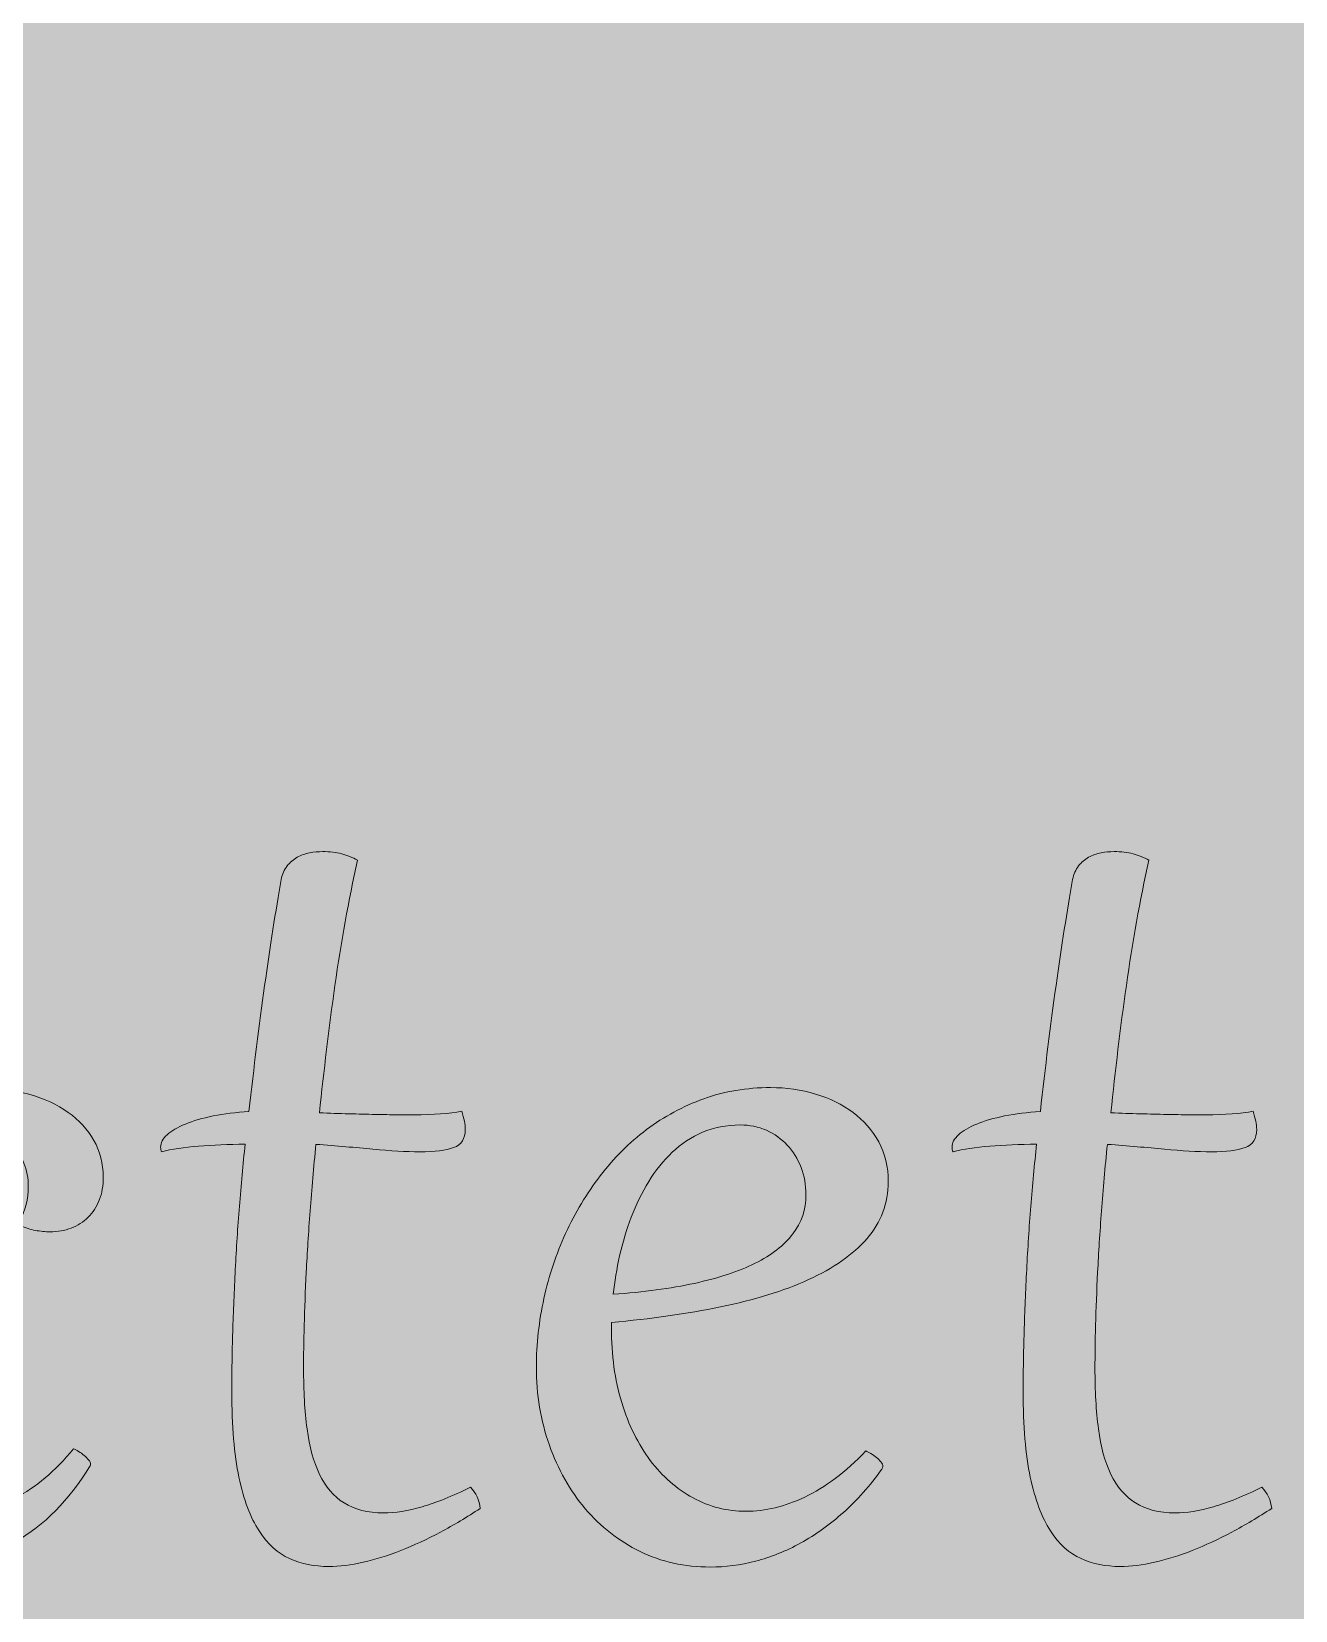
# Model space of a CAD drawing. Extents: x -4214 to -1795, y -2227 to -856.
# Drawn here: x -2591.1 to -2511.3, y -1641.1 to -1541.4 of the extents above; entities that cross this region are included whole.
import ezdxf

# ---------------------------------------------------------------- set-up
doc = ezdxf.new("R2010")
doc.units = 0
doc.header["$MEASUREMENT"] = 0
doc.layers.add('Layer 1', color=7, linetype='Continuous')

# ---------------------------------------------------------------- blocks, each defined once
blk = doc.blocks.new('block 14')
at = {"layer": 'Layer 1', "true_color": 0x2a3f49}
h = blk.add_hatch(color=149, dxfattribs=at)
h.dxf.hatch_style = 2
edge = h.paths.add_edge_path()
edge.add_spline(control_points=[(-2570.555, -1593.743), (-2571.118, -1596.293), (-2571.592, -1598.93), (-2571.975, -1601.648), (-2572.357, -1604.367), (-2572.682, -1607.044), (-2572.951, -1609.691), (-2572.321, -1609.717), (-2571.707, -1609.737), (-2571.108, -1609.753), (-2570.511, -1609.768), (-2569.953, -1609.778), (-2569.436, -1609.794), (-2568.919, -1609.804), (-2568.451, -1609.814), (-2568.028, -1609.814), (-2567.603, -1609.814), (-2567.252, -1609.814), (-2566.971, -1609.814), (-2565.747, -1609.814), (-2564.749, -1609.737), (-2563.968, -1609.589), (-2563.902, -1609.819), (-2563.848, -1610.029), (-2563.807, -1610.214), (-2563.768, -1610.403), (-2563.748, -1610.577), (-2563.748, -1610.741), (-2563.748, -1611.33), (-2563.994, -1611.714), (-2564.483, -1611.888), (-2564.974, -1612.062), (-2565.681, -1612.149), (-2566.607, -1612.149), (-2567.493, -1612.149), (-2568.484, -1612.098), (-2569.577, -1611.985), (-2570.672, -1611.883), (-2571.871, -1611.78), (-2573.174, -1611.683), (-2573.319, -1613.122), (-2573.445, -1614.519), (-2573.545, -1615.886), (-2573.647, -1617.248), (-2573.726, -1618.533), (-2573.788, -1619.742), (-2573.847, -1620.95), (-2573.89, -1622.071), (-2573.918, -1623.105), (-2573.944, -1624.139), (-2573.957, -1625.035), (-2573.957, -1625.803), (-2573.957, -1627.242), (-2573.885, -1628.522), (-2573.737, -1629.648), (-2573.588, -1630.775), (-2573.327, -1631.732), (-2572.951, -1632.521), (-2572.575, -1633.304), (-2572.057, -1633.908), (-2571.4, -1634.323), (-2570.742, -1634.737), (-2569.91, -1634.947), (-2568.904, -1634.947), (-2568.179, -1634.947), (-2567.37, -1634.819), (-2566.477, -1634.563), (-2565.583, -1634.307), (-2564.567, -1633.898), (-2563.425, -1633.335), (-2563.062, -1633.698), (-2562.855, -1634.138), (-2562.801, -1634.666), (-2563.633, -1635.214), (-2564.472, -1635.715), (-2565.32, -1636.166), (-2566.165, -1636.616), (-2566.996, -1637), (-2567.816, -1637.323), (-2568.635, -1637.646), (-2569.426, -1637.891), (-2570.191, -1638.065), (-2570.957, -1638.239), (-2571.684, -1638.332), (-2572.367, -1638.332), (-2573.266, -1638.332), (-2574.09, -1638.163), (-2574.835, -1637.835), (-2575.58, -1637.507), (-2576.225, -1636.924), (-2576.768, -1636.084), (-2577.31, -1635.244), (-2577.735, -1634.113), (-2578.037, -1632.69), (-2578.339, -1631.266), (-2578.49, -1629.469), (-2578.49, -1627.293), (-2578.49, -1626.07), (-2578.47, -1624.815), (-2578.429, -1623.515), (-2578.388, -1622.22), (-2578.334, -1620.909), (-2578.268, -1619.578), (-2578.201, -1618.252), (-2578.114, -1616.921), (-2578.007, -1615.595), (-2577.899, -1614.263), (-2577.779, -1612.953), (-2577.643, -1611.668), (-2578.705, -1611.678), (-2579.688, -1611.724), (-2580.595, -1611.796), (-2581.501, -1611.872), (-2582.277, -1611.985), (-2582.919, -1612.149), (-2582.96, -1612.067), (-2582.981, -1611.975), (-2582.981, -1611.867), (-2582.981, -1611.586), (-2582.842, -1611.319), (-2582.568, -1611.074), (-2582.292, -1610.823), (-2581.91, -1610.598), (-2581.419, -1610.398), (-2580.93, -1610.193), (-2580.341, -1610.029), (-2579.658, -1609.891), (-2578.972, -1609.758), (-2578.222, -1609.666), (-2577.402, -1609.609), (-2577.093, -1606.804), (-2576.765, -1604.152), (-2576.414, -1601.658), (-2576.066, -1599.16), (-2575.718, -1596.933), (-2575.367, -1594.972), (-2575.301, -1594.619), (-2575.175, -1594.332), (-2574.996, -1594.107), (-2574.814, -1593.876), (-2574.602, -1593.697), (-2574.361, -1593.559), (-2574.118, -1593.426), (-2573.857, -1593.334), (-2573.575, -1593.277), (-2573.294, -1593.226), (-2573.017, -1593.2), (-2572.749, -1593.2), (-2572.306, -1593.2), (-2571.906, -1593.247), (-2571.551, -1593.339), (-2571.195, -1593.431), (-2570.864, -1593.569), (-2570.555, -1593.743)], knot_values=[0, 0, 0, 0, 1, 1, 1, 2, 2, 2, 3, 3, 3, 4, 4, 4, 5, 5, 5, 6, 6, 6, 7, 7, 7, 8, 8, 8, 9, 9, 9, 10, 10, 10, 11, 11, 11, 12, 12, 12, 13, 13, 13, 14, 14, 14, 15, 15, 15, 16, 16, 16, 17, 17, 17, 18, 18, 18, 19, 19, 19, 20, 20, 20, 21, 21, 21, 22, 22, 22, 23, 23, 23, 24, 24, 24, 25, 25, 25, 26, 26, 26, 27, 27, 27, 28, 28, 28, 29, 29, 29, 30, 30, 30, 31, 31, 31, 32, 32, 32, 33, 33, 33, 34, 34, 34, 35, 35, 35, 36, 36, 36, 37, 37, 37, 38, 38, 38, 39, 39, 39, 40, 40, 40, 41, 41, 41, 42, 42, 42, 43, 43, 43, 44, 44, 44, 45, 45, 45, 46, 46, 46, 47, 47, 47, 48, 48, 48, 49, 49, 49, 50, 50, 50, 51, 51, 51, 51], degree=3, periodic=1)
h = blk.add_hatch(color=149, dxfattribs=at)
h.dxf.hatch_style = 2
edge = h.paths.add_edge_path()
edge.add_spline(control_points=[(-2520.593, -1593.743), (-2521.156, -1596.293), (-2521.63, -1598.93), (-2522.014, -1601.648), (-2522.395, -1604.367), (-2522.72, -1607.044), (-2522.989, -1609.691), (-2522.359, -1609.717), (-2521.745, -1609.737), (-2521.146, -1609.753), (-2520.55, -1609.768), (-2519.992, -1609.778), (-2519.474, -1609.794), (-2518.957, -1609.804), (-2518.489, -1609.814), (-2518.066, -1609.814), (-2517.642, -1609.814), (-2517.291, -1609.814), (-2517.009, -1609.814), (-2515.786, -1609.814), (-2514.787, -1609.737), (-2514.006, -1609.589), (-2513.94, -1609.819), (-2513.886, -1610.029), (-2513.845, -1610.214), (-2513.807, -1610.403), (-2513.786, -1610.577), (-2513.786, -1610.741), (-2513.786, -1611.33), (-2514.032, -1611.714), (-2514.521, -1611.888), (-2515.012, -1612.062), (-2515.719, -1612.149), (-2516.646, -1612.149), (-2517.531, -1612.149), (-2518.522, -1612.098), (-2519.615, -1611.985), (-2520.711, -1611.883), (-2521.909, -1611.78), (-2523.212, -1611.683), (-2523.358, -1613.122), (-2523.483, -1614.519), (-2523.583, -1615.886), (-2523.685, -1617.248), (-2523.765, -1618.533), (-2523.826, -1619.742), (-2523.885, -1620.95), (-2523.929, -1622.071), (-2523.957, -1623.105), (-2523.982, -1624.139), (-2523.995, -1625.035), (-2523.995, -1625.803), (-2523.995, -1627.242), (-2523.924, -1628.522), (-2523.775, -1629.648), (-2523.627, -1630.775), (-2523.365, -1631.732), (-2522.989, -1632.521), (-2522.613, -1633.304), (-2522.096, -1633.908), (-2521.438, -1634.323), (-2520.78, -1634.737), (-2519.948, -1634.947), (-2518.942, -1634.947), (-2518.217, -1634.947), (-2517.409, -1634.819), (-2516.515, -1634.563), (-2515.622, -1634.307), (-2514.605, -1633.898), (-2513.464, -1633.335), (-2513.1, -1633.698), (-2512.893, -1634.138), (-2512.839, -1634.666), (-2513.671, -1635.214), (-2514.511, -1635.715), (-2515.358, -1636.166), (-2516.203, -1636.616), (-2517.035, -1637), (-2517.854, -1637.323), (-2518.673, -1637.646), (-2519.464, -1637.891), (-2520.23, -1638.065), (-2520.995, -1638.239), (-2521.722, -1638.332), (-2522.406, -1638.332), (-2523.304, -1638.332), (-2524.128, -1638.163), (-2524.873, -1637.835), (-2525.618, -1637.507), (-2526.263, -1636.924), (-2526.806, -1636.084), (-2527.349, -1635.244), (-2527.774, -1634.113), (-2528.076, -1632.69), (-2528.378, -1631.266), (-2528.529, -1629.469), (-2528.529, -1627.293), (-2528.529, -1626.07), (-2528.508, -1624.815), (-2528.467, -1623.515), (-2528.426, -1622.22), (-2528.373, -1620.909), (-2528.306, -1619.578), (-2528.24, -1618.252), (-2528.152, -1616.921), (-2528.045, -1615.595), (-2527.937, -1614.263), (-2527.817, -1612.953), (-2527.681, -1611.668), (-2528.744, -1611.678), (-2529.727, -1611.724), (-2530.633, -1611.796), (-2531.539, -1611.872), (-2532.315, -1611.985), (-2532.957, -1612.149), (-2532.998, -1612.067), (-2533.019, -1611.975), (-2533.019, -1611.867), (-2533.019, -1611.586), (-2532.881, -1611.319), (-2532.607, -1611.074), (-2532.33, -1610.823), (-2531.949, -1610.598), (-2531.457, -1610.398), (-2530.968, -1610.193), (-2530.38, -1610.029), (-2529.696, -1609.891), (-2529.01, -1609.758), (-2528.26, -1609.666), (-2527.441, -1609.609), (-2527.131, -1606.804), (-2526.803, -1604.152), (-2526.453, -1601.658), (-2526.105, -1599.16), (-2525.756, -1596.933), (-2525.406, -1594.972), (-2525.339, -1594.619), (-2525.214, -1594.332), (-2525.035, -1594.107), (-2524.853, -1593.876), (-2524.64, -1593.697), (-2524.4, -1593.559), (-2524.156, -1593.426), (-2523.895, -1593.334), (-2523.614, -1593.277), (-2523.332, -1593.226), (-2523.056, -1593.2), (-2522.787, -1593.2), (-2522.344, -1593.2), (-2521.945, -1593.247), (-2521.589, -1593.339), (-2521.233, -1593.431), (-2520.903, -1593.569), (-2520.593, -1593.743)], knot_values=[0, 0, 0, 0, 1, 1, 1, 2, 2, 2, 3, 3, 3, 4, 4, 4, 5, 5, 5, 6, 6, 6, 7, 7, 7, 8, 8, 8, 9, 9, 9, 10, 10, 10, 11, 11, 11, 12, 12, 12, 13, 13, 13, 14, 14, 14, 15, 15, 15, 16, 16, 16, 17, 17, 17, 18, 18, 18, 19, 19, 19, 20, 20, 20, 21, 21, 21, 22, 22, 22, 23, 23, 23, 24, 24, 24, 25, 25, 25, 26, 26, 26, 27, 27, 27, 28, 28, 28, 29, 29, 29, 30, 30, 30, 31, 31, 31, 32, 32, 32, 33, 33, 33, 34, 34, 34, 35, 35, 35, 36, 36, 36, 37, 37, 37, 38, 38, 38, 39, 39, 39, 40, 40, 40, 41, 41, 41, 42, 42, 42, 43, 43, 43, 44, 44, 44, 45, 45, 45, 46, 46, 46, 47, 47, 47, 48, 48, 48, 49, 49, 49, 50, 50, 50, 51, 51, 51, 51], degree=3, periodic=1)
h = blk.add_hatch(color=149, dxfattribs=at)
h.dxf.hatch_style = 2
edge = h.paths.add_edge_path()
edge.add_spline(control_points=[(-2591.899, -1616.598), (-2591.523, -1615.861), (-2591.336, -1615.108), (-2591.336, -1614.345), (-2591.336, -1613.818), (-2591.426, -1613.326), (-2591.607, -1612.866), (-2591.789, -1612.4), (-2592.06, -1611.99), (-2592.421, -1611.637), (-2592.785, -1611.279), (-2593.238, -1610.997), (-2593.781, -1610.787), (-2594.326, -1610.582), (-2594.961, -1610.475), (-2595.685, -1610.475), (-2596.732, -1610.475), (-2597.672, -1610.664), (-2598.504, -1611.033), (-2599.336, -1611.401), (-2600.073, -1611.908), (-2600.71, -1612.553), (-2601.348, -1613.198), (-2601.891, -1613.941), (-2602.341, -1614.786), (-2602.792, -1615.63), (-2603.16, -1616.537), (-2603.45, -1617.504), (-2603.736, -1618.472), (-2603.949, -1619.465), (-2604.082, -1620.474), (-2604.217, -1621.487), (-2604.284, -1622.481), (-2604.284, -1623.448), (-2604.284, -1625.179), (-2604.059, -1626.751), (-2603.611, -1628.169), (-2603.16, -1629.587), (-2602.554, -1630.795), (-2601.788, -1631.794), (-2601.023, -1632.792), (-2600.129, -1633.57), (-2599.108, -1634.118), (-2598.089, -1634.671), (-2597.001, -1634.947), (-2595.847, -1634.947), (-2594.626, -1634.947), (-2593.387, -1634.625), (-2592.13, -1633.99), (-2590.875, -1633.35), (-2589.657, -1632.321), (-2588.474, -1630.898), (-2588.395, -1630.939), (-2588.29, -1630.995), (-2588.162, -1631.072), (-2588.036, -1631.143), (-2587.919, -1631.225), (-2587.811, -1631.323), (-2587.704, -1631.415), (-2587.609, -1631.507), (-2587.529, -1631.604), (-2587.448, -1631.696), (-2587.407, -1631.783), (-2587.407, -1631.865), (-2587.407, -1631.916), (-2587.414, -1631.952), (-2587.427, -1631.968), (-2587.427, -1631.968), (-2587.468, -1632.044), (-2587.468, -1632.044), (-2588.771, -1634.154), (-2590.335, -1635.731), (-2592.16, -1636.78), (-2593.986, -1637.825), (-2595.987, -1638.347), (-2598.161, -1638.347), (-2599.343, -1638.347), (-2600.431, -1638.183), (-2601.425, -1637.855), (-2602.418, -1637.528), (-2603.316, -1637.072), (-2604.123, -1636.488), (-2604.929, -1635.905), (-2605.638, -1635.214), (-2606.247, -1634.41), (-2606.859, -1633.611), (-2607.369, -1632.746), (-2607.778, -1631.814), (-2608.188, -1630.882), (-2608.498, -1629.899), (-2608.705, -1628.875), (-2608.912, -1627.846), (-2609.017, -1626.812), (-2609.017, -1625.762), (-2609.017, -1624.355), (-2608.864, -1622.941), (-2608.554, -1621.523), (-2608.244, -1620.105), (-2607.791, -1618.743), (-2607.195, -1617.438), (-2606.598, -1616.127), (-2605.871, -1614.903), (-2605.019, -1613.772), (-2604.166, -1612.635), (-2603.201, -1611.647), (-2602.118, -1610.808), (-2601.038, -1609.973), (-2599.848, -1609.313), (-2598.545, -1608.836), (-2597.242, -1608.36), (-2595.852, -1608.12), (-2594.375, -1608.12), (-2593.274, -1608.12), (-2592.247, -1608.253), (-2591.295, -1608.524), (-2590.34, -1608.79), (-2589.519, -1609.169), (-2588.827, -1609.661), (-2588.136, -1610.152), (-2587.593, -1610.741), (-2587.197, -1611.432), (-2586.8, -1612.123), (-2586.603, -1612.891), (-2586.603, -1613.741), (-2586.603, -1614.289), (-2586.687, -1614.775), (-2586.854, -1615.2), (-2587.023, -1615.62), (-2587.256, -1615.984), (-2587.558, -1616.286), (-2587.86, -1616.588), (-2588.218, -1616.818), (-2588.625, -1616.972), (-2589.035, -1617.125), (-2589.483, -1617.202), (-2589.966, -1617.202), (-2590.261, -1617.202), (-2590.566, -1617.171), (-2590.883, -1617.115), (-2591.198, -1617.054), (-2591.51, -1616.956), (-2591.817, -1616.823), (-2591.817, -1616.823), (-2591.899, -1616.598), (-2591.899, -1616.598)], knot_values=[0, 0, 0, 0, 1, 1, 1, 2, 2, 2, 3, 3, 3, 4, 4, 4, 5, 5, 5, 6, 6, 6, 7, 7, 7, 8, 8, 8, 9, 9, 9, 10, 10, 10, 11, 11, 11, 12, 12, 12, 13, 13, 13, 14, 14, 14, 15, 15, 15, 16, 16, 16, 17, 17, 17, 18, 18, 18, 19, 19, 19, 20, 20, 20, 21, 21, 21, 22, 22, 22, 23, 23, 23, 24, 24, 24, 25, 25, 25, 26, 26, 26, 27, 27, 27, 28, 28, 28, 29, 29, 29, 30, 30, 30, 31, 31, 31, 32, 32, 32, 33, 33, 33, 34, 34, 34, 35, 35, 35, 36, 36, 36, 37, 37, 37, 38, 38, 38, 39, 39, 39, 40, 40, 40, 41, 41, 41, 42, 42, 42, 43, 43, 43, 44, 44, 44, 45, 45, 45, 46, 46, 46, 47, 47, 47, 48, 48, 48, 48], degree=3, periodic=1)
h = blk.add_hatch(color=149, dxfattribs=at)
h.dxf.hatch_style = 2
edge = h.paths.add_edge_path()
edge.add_spline(control_points=[(-2538.454, -1631.041), (-2538.374, -1631.077), (-2538.269, -1631.138), (-2538.141, -1631.21), (-2538.013, -1631.282), (-2537.898, -1631.364), (-2537.791, -1631.451), (-2537.683, -1631.538), (-2537.588, -1631.635), (-2537.506, -1631.732), (-2537.427, -1631.835), (-2537.386, -1631.932), (-2537.386, -1632.024), (-2537.386, -1632.08), (-2537.407, -1632.132), (-2537.448, -1632.188), (-2538.2, -1633.232), (-2539.009, -1634.144), (-2539.874, -1634.917), (-2540.74, -1635.69), (-2541.641, -1636.335), (-2542.572, -1636.847), (-2543.507, -1637.364), (-2544.457, -1637.748), (-2545.422, -1637.999), (-2546.389, -1638.245), (-2547.342, -1638.367), (-2548.281, -1638.367), (-2549.894, -1638.367), (-2551.371, -1638.04), (-2552.712, -1637.384), (-2554.056, -1636.724), (-2555.211, -1635.823), (-2556.176, -1634.686), (-2557.143, -1633.545), (-2557.899, -1632.203), (-2558.441, -1630.667), (-2558.987, -1629.131), (-2559.258, -1627.483), (-2559.258, -1625.722), (-2559.258, -1624.288), (-2559.099, -1622.849), (-2558.784, -1621.411), (-2558.469, -1619.977), (-2558.011, -1618.605), (-2557.415, -1617.305), (-2556.818, -1616.004), (-2556.089, -1614.791), (-2555.229, -1613.669), (-2554.371, -1612.548), (-2553.393, -1611.575), (-2552.3, -1610.751), (-2551.204, -1609.922), (-2550.004, -1609.277), (-2548.696, -1608.806), (-2547.385, -1608.335), (-2545.98, -1608.099), (-2544.474, -1608.099), (-2543.481, -1608.099), (-2542.537, -1608.237), (-2541.636, -1608.504), (-2540.737, -1608.77), (-2539.949, -1609.159), (-2539.27, -1609.661), (-2538.592, -1610.168), (-2538.052, -1610.787), (-2537.647, -1611.524), (-2537.245, -1612.262), (-2537.043, -1613.101), (-2537.043, -1614.043), (-2537.043, -1615.41), (-2537.491, -1616.608), (-2538.384, -1617.627), (-2539.275, -1618.646), (-2540.509, -1619.511), (-2542.078, -1620.223), (-2543.65, -1620.934), (-2545.498, -1621.508), (-2547.628, -1621.948), (-2549.756, -1622.383), (-2552.054, -1622.706), (-2554.525, -1622.921), (-2554.525, -1622.921), (-2554.525, -1623.264), (-2554.525, -1623.264), (-2554.525, -1624.984), (-2554.307, -1626.556), (-2553.869, -1627.979), (-2553.434, -1629.403), (-2552.833, -1630.621), (-2552.067, -1631.635), (-2551.302, -1632.649), (-2550.403, -1633.437), (-2549.369, -1634), (-2548.335, -1634.563), (-2547.221, -1634.845), (-2546.026, -1634.845), (-2544.817, -1634.845), (-2543.578, -1634.548), (-2542.311, -1633.949), (-2541.042, -1633.35), (-2539.757, -1632.382), (-2538.454, -1631.041)], knot_values=[0, 0, 0, 0, 1, 1, 1, 2, 2, 2, 3, 3, 3, 4, 4, 4, 5, 5, 5, 6, 6, 6, 7, 7, 7, 8, 8, 8, 9, 9, 9, 10, 10, 10, 11, 11, 11, 12, 12, 12, 13, 13, 13, 14, 14, 14, 15, 15, 15, 16, 16, 16, 17, 17, 17, 18, 18, 18, 19, 19, 19, 20, 20, 20, 21, 21, 21, 22, 22, 22, 23, 23, 23, 24, 24, 24, 25, 25, 25, 26, 26, 26, 27, 27, 27, 28, 28, 28, 29, 29, 29, 30, 30, 30, 31, 31, 31, 32, 32, 32, 33, 33, 33, 34, 34, 34, 34], degree=3, periodic=1)
edge = h.paths.add_edge_path()
edge.add_spline(control_points=[(-2542.24, -1614.868), (-2542.24, -1614.248), (-2542.345, -1613.675), (-2542.552, -1613.137), (-2542.759, -1612.599), (-2543.049, -1612.134), (-2543.417, -1611.734), (-2543.788, -1611.34), (-2544.226, -1611.028), (-2544.738, -1610.797), (-2545.248, -1610.572), (-2545.798, -1610.459), (-2546.389, -1610.459), (-2547.262, -1610.459), (-2548.053, -1610.613), (-2548.765, -1610.92), (-2549.476, -1611.227), (-2550.114, -1611.647), (-2550.677, -1612.18), (-2551.243, -1612.707), (-2551.739, -1613.326), (-2552.17, -1614.033), (-2552.6, -1614.734), (-2552.963, -1615.487), (-2553.265, -1616.275), (-2553.567, -1617.069), (-2553.813, -1617.883), (-2554.002, -1618.712), (-2554.189, -1619.547), (-2554.322, -1620.361), (-2554.404, -1621.15), (-2552.497, -1621.016), (-2550.79, -1620.786), (-2549.279, -1620.458), (-2547.769, -1620.126), (-2546.492, -1619.706), (-2545.452, -1619.189), (-2544.413, -1618.672), (-2543.617, -1618.052), (-2543.066, -1617.335), (-2542.516, -1616.618), (-2542.24, -1615.794), (-2542.24, -1614.868)], knot_values=[0, 0, 0, 0, 1, 1, 1, 2, 2, 2, 3, 3, 3, 4, 4, 4, 5, 5, 5, 6, 6, 6, 7, 7, 7, 8, 8, 8, 9, 9, 9, 10, 10, 10, 11, 11, 11, 12, 12, 12, 13, 13, 13, 14, 14, 14, 14], degree=3, periodic=1)
at = {"layer": 'Layer 1', "lineweight": 0}
for points, knots in [([(-2570.555, -1593.743), (-2571.118, -1596.293), (-2571.592, -1598.93), (-2571.975, -1601.648), (-2572.357, -1604.367), (-2572.682, -1607.044), (-2572.951, -1609.691), (-2572.321, -1609.717), (-2571.707, -1609.737), (-2571.108, -1609.753), (-2570.511, -1609.768), (-2569.953, -1609.778), (-2569.436, -1609.794), (-2568.919, -1609.804), (-2568.451, -1609.814), (-2568.028, -1609.814), (-2567.603, -1609.814), (-2567.252, -1609.814), (-2566.971, -1609.814), (-2565.747, -1609.814), (-2564.749, -1609.737), (-2563.968, -1609.589), (-2563.902, -1609.819), (-2563.848, -1610.029), (-2563.807, -1610.214), (-2563.768, -1610.403), (-2563.748, -1610.577), (-2563.748, -1610.741), (-2563.748, -1611.33), (-2563.994, -1611.714), (-2564.483, -1611.888), (-2564.974, -1612.062), (-2565.681, -1612.149), (-2566.607, -1612.149), (-2567.493, -1612.149), (-2568.484, -1612.098), (-2569.577, -1611.985), (-2570.672, -1611.883), (-2571.871, -1611.78), (-2573.174, -1611.683), (-2573.319, -1613.122), (-2573.445, -1614.519), (-2573.545, -1615.886), (-2573.647, -1617.248), (-2573.726, -1618.533), (-2573.788, -1619.742), (-2573.847, -1620.95), (-2573.89, -1622.071), (-2573.918, -1623.105), (-2573.944, -1624.139), (-2573.957, -1625.035), (-2573.957, -1625.803), (-2573.957, -1627.242), (-2573.885, -1628.522), (-2573.737, -1629.648), (-2573.588, -1630.775), (-2573.327, -1631.732), (-2572.951, -1632.521), (-2572.575, -1633.304), (-2572.057, -1633.908), (-2571.4, -1634.323), (-2570.742, -1634.737), (-2569.91, -1634.947), (-2568.904, -1634.947), (-2568.179, -1634.947), (-2567.37, -1634.819), (-2566.477, -1634.563), (-2565.583, -1634.307), (-2564.567, -1633.898), (-2563.425, -1633.335), (-2563.062, -1633.698), (-2562.855, -1634.138), (-2562.801, -1634.666), (-2563.633, -1635.214), (-2564.472, -1635.715), (-2565.32, -1636.166), (-2566.165, -1636.616), (-2566.996, -1637), (-2567.816, -1637.323), (-2568.635, -1637.646), (-2569.426, -1637.891), (-2570.191, -1638.065), (-2570.957, -1638.239), (-2571.684, -1638.332), (-2572.367, -1638.332), (-2573.266, -1638.332), (-2574.09, -1638.163), (-2574.835, -1637.835), (-2575.58, -1637.507), (-2576.225, -1636.924), (-2576.768, -1636.084), (-2577.31, -1635.244), (-2577.735, -1634.113), (-2578.037, -1632.69), (-2578.339, -1631.266), (-2578.49, -1629.469), (-2578.49, -1627.293), (-2578.49, -1626.07), (-2578.47, -1624.815), (-2578.429, -1623.515), (-2578.388, -1622.22), (-2578.334, -1620.909), (-2578.268, -1619.578), (-2578.201, -1618.252), (-2578.114, -1616.921), (-2578.007, -1615.595), (-2577.899, -1614.263), (-2577.779, -1612.953), (-2577.643, -1611.668), (-2578.705, -1611.678), (-2579.688, -1611.724), (-2580.595, -1611.796), (-2581.501, -1611.872), (-2582.277, -1611.985), (-2582.919, -1612.149), (-2582.96, -1612.067), (-2582.981, -1611.975), (-2582.981, -1611.867), (-2582.981, -1611.586), (-2582.842, -1611.319), (-2582.568, -1611.074), (-2582.292, -1610.823), (-2581.91, -1610.598), (-2581.419, -1610.398), (-2580.93, -1610.193), (-2580.341, -1610.029), (-2579.658, -1609.891), (-2578.972, -1609.758), (-2578.222, -1609.666), (-2577.402, -1609.609), (-2577.093, -1606.804), (-2576.765, -1604.152), (-2576.414, -1601.658), (-2576.066, -1599.16), (-2575.718, -1596.933), (-2575.367, -1594.972), (-2575.301, -1594.619), (-2575.175, -1594.332), (-2574.996, -1594.107), (-2574.814, -1593.876), (-2574.602, -1593.697), (-2574.361, -1593.559), (-2574.118, -1593.426), (-2573.857, -1593.334), (-2573.575, -1593.277), (-2573.294, -1593.226), (-2573.017, -1593.2), (-2572.749, -1593.2), (-2572.306, -1593.2), (-2571.906, -1593.247), (-2571.551, -1593.339), (-2571.195, -1593.431), (-2570.864, -1593.569), (-2570.555, -1593.743)], [0, 0, 0, 0, 1, 1, 1, 2, 2, 2, 3, 3, 3, 4, 4, 4, 5, 5, 5, 6, 6, 6, 7, 7, 7, 8, 8, 8, 9, 9, 9, 10, 10, 10, 11, 11, 11, 12, 12, 12, 13, 13, 13, 14, 14, 14, 15, 15, 15, 16, 16, 16, 17, 17, 17, 18, 18, 18, 19, 19, 19, 20, 20, 20, 21, 21, 21, 22, 22, 22, 23, 23, 23, 24, 24, 24, 25, 25, 25, 26, 26, 26, 27, 27, 27, 28, 28, 28, 29, 29, 29, 30, 30, 30, 31, 31, 31, 32, 32, 32, 33, 33, 33, 34, 34, 34, 35, 35, 35, 36, 36, 36, 37, 37, 37, 38, 38, 38, 39, 39, 39, 40, 40, 40, 41, 41, 41, 42, 42, 42, 43, 43, 43, 44, 44, 44, 45, 45, 45, 46, 46, 46, 47, 47, 47, 48, 48, 48, 49, 49, 49, 50, 50, 50, 51, 51, 51, 51]), ([(-2520.593, -1593.743), (-2521.156, -1596.293), (-2521.63, -1598.93), (-2522.014, -1601.648), (-2522.395, -1604.367), (-2522.72, -1607.044), (-2522.989, -1609.691), (-2522.359, -1609.717), (-2521.745, -1609.737), (-2521.146, -1609.753), (-2520.55, -1609.768), (-2519.992, -1609.778), (-2519.474, -1609.794), (-2518.957, -1609.804), (-2518.489, -1609.814), (-2518.066, -1609.814), (-2517.642, -1609.814), (-2517.291, -1609.814), (-2517.009, -1609.814), (-2515.786, -1609.814), (-2514.787, -1609.737), (-2514.006, -1609.589), (-2513.94, -1609.819), (-2513.886, -1610.029), (-2513.845, -1610.214), (-2513.807, -1610.403), (-2513.786, -1610.577), (-2513.786, -1610.741), (-2513.786, -1611.33), (-2514.032, -1611.714), (-2514.521, -1611.888), (-2515.012, -1612.062), (-2515.719, -1612.149), (-2516.646, -1612.149), (-2517.531, -1612.149), (-2518.522, -1612.098), (-2519.615, -1611.985), (-2520.711, -1611.883), (-2521.909, -1611.78), (-2523.212, -1611.683), (-2523.358, -1613.122), (-2523.483, -1614.519), (-2523.583, -1615.886), (-2523.685, -1617.248), (-2523.765, -1618.533), (-2523.826, -1619.742), (-2523.885, -1620.95), (-2523.929, -1622.071), (-2523.957, -1623.105), (-2523.982, -1624.139), (-2523.995, -1625.035), (-2523.995, -1625.803), (-2523.995, -1627.242), (-2523.924, -1628.522), (-2523.775, -1629.648), (-2523.627, -1630.775), (-2523.365, -1631.732), (-2522.989, -1632.521), (-2522.613, -1633.304), (-2522.096, -1633.908), (-2521.438, -1634.323), (-2520.78, -1634.737), (-2519.948, -1634.947), (-2518.942, -1634.947), (-2518.217, -1634.947), (-2517.409, -1634.819), (-2516.515, -1634.563), (-2515.622, -1634.307), (-2514.605, -1633.898), (-2513.464, -1633.335), (-2513.1, -1633.698), (-2512.893, -1634.138), (-2512.839, -1634.666), (-2513.671, -1635.214), (-2514.511, -1635.715), (-2515.358, -1636.166), (-2516.203, -1636.616), (-2517.035, -1637), (-2517.854, -1637.323), (-2518.673, -1637.646), (-2519.464, -1637.891), (-2520.23, -1638.065), (-2520.995, -1638.239), (-2521.722, -1638.332), (-2522.406, -1638.332), (-2523.304, -1638.332), (-2524.128, -1638.163), (-2524.873, -1637.835), (-2525.618, -1637.507), (-2526.263, -1636.924), (-2526.806, -1636.084), (-2527.349, -1635.244), (-2527.774, -1634.113), (-2528.076, -1632.69), (-2528.378, -1631.266), (-2528.529, -1629.469), (-2528.529, -1627.293), (-2528.529, -1626.07), (-2528.508, -1624.815), (-2528.467, -1623.515), (-2528.426, -1622.22), (-2528.373, -1620.909), (-2528.306, -1619.578), (-2528.24, -1618.252), (-2528.152, -1616.921), (-2528.045, -1615.595), (-2527.937, -1614.263), (-2527.817, -1612.953), (-2527.681, -1611.668), (-2528.744, -1611.678), (-2529.727, -1611.724), (-2530.633, -1611.796), (-2531.539, -1611.872), (-2532.315, -1611.985), (-2532.957, -1612.149), (-2532.998, -1612.067), (-2533.019, -1611.975), (-2533.019, -1611.867), (-2533.019, -1611.586), (-2532.881, -1611.319), (-2532.607, -1611.074), (-2532.33, -1610.823), (-2531.949, -1610.598), (-2531.457, -1610.398), (-2530.968, -1610.193), (-2530.38, -1610.029), (-2529.696, -1609.891), (-2529.01, -1609.758), (-2528.26, -1609.666), (-2527.441, -1609.609), (-2527.131, -1606.804), (-2526.803, -1604.152), (-2526.453, -1601.658), (-2526.105, -1599.16), (-2525.756, -1596.933), (-2525.406, -1594.972), (-2525.339, -1594.619), (-2525.214, -1594.332), (-2525.035, -1594.107), (-2524.853, -1593.876), (-2524.64, -1593.697), (-2524.4, -1593.559), (-2524.156, -1593.426), (-2523.895, -1593.334), (-2523.614, -1593.277), (-2523.332, -1593.226), (-2523.056, -1593.2), (-2522.787, -1593.2), (-2522.344, -1593.2), (-2521.945, -1593.247), (-2521.589, -1593.339), (-2521.233, -1593.431), (-2520.903, -1593.569), (-2520.593, -1593.743)], [0, 0, 0, 0, 1, 1, 1, 2, 2, 2, 3, 3, 3, 4, 4, 4, 5, 5, 5, 6, 6, 6, 7, 7, 7, 8, 8, 8, 9, 9, 9, 10, 10, 10, 11, 11, 11, 12, 12, 12, 13, 13, 13, 14, 14, 14, 15, 15, 15, 16, 16, 16, 17, 17, 17, 18, 18, 18, 19, 19, 19, 20, 20, 20, 21, 21, 21, 22, 22, 22, 23, 23, 23, 24, 24, 24, 25, 25, 25, 26, 26, 26, 27, 27, 27, 28, 28, 28, 29, 29, 29, 30, 30, 30, 31, 31, 31, 32, 32, 32, 33, 33, 33, 34, 34, 34, 35, 35, 35, 36, 36, 36, 37, 37, 37, 38, 38, 38, 39, 39, 39, 40, 40, 40, 41, 41, 41, 42, 42, 42, 43, 43, 43, 44, 44, 44, 45, 45, 45, 46, 46, 46, 47, 47, 47, 48, 48, 48, 49, 49, 49, 50, 50, 50, 51, 51, 51, 51]), ([(-2591.899, -1616.598), (-2591.523, -1615.861), (-2591.336, -1615.108), (-2591.336, -1614.345), (-2591.336, -1613.818), (-2591.426, -1613.326), (-2591.607, -1612.866), (-2591.789, -1612.4), (-2592.06, -1611.99), (-2592.421, -1611.637), (-2592.785, -1611.279), (-2593.238, -1610.997), (-2593.781, -1610.787), (-2594.326, -1610.582), (-2594.961, -1610.475), (-2595.685, -1610.475), (-2596.732, -1610.475), (-2597.672, -1610.664), (-2598.504, -1611.033), (-2599.336, -1611.401), (-2600.073, -1611.908), (-2600.71, -1612.553), (-2601.348, -1613.198), (-2601.891, -1613.941), (-2602.341, -1614.786), (-2602.792, -1615.63), (-2603.16, -1616.537), (-2603.45, -1617.504), (-2603.736, -1618.472), (-2603.949, -1619.465), (-2604.082, -1620.474), (-2604.217, -1621.487), (-2604.284, -1622.481), (-2604.284, -1623.448), (-2604.284, -1625.179), (-2604.059, -1626.751), (-2603.611, -1628.169), (-2603.16, -1629.587), (-2602.554, -1630.795), (-2601.788, -1631.794), (-2601.023, -1632.792), (-2600.129, -1633.57), (-2599.108, -1634.118), (-2598.089, -1634.671), (-2597.001, -1634.947), (-2595.847, -1634.947), (-2594.626, -1634.947), (-2593.387, -1634.625), (-2592.13, -1633.99), (-2590.875, -1633.35), (-2589.657, -1632.321), (-2588.474, -1630.898), (-2588.395, -1630.939), (-2588.29, -1630.995), (-2588.162, -1631.072), (-2588.036, -1631.143), (-2587.919, -1631.225), (-2587.811, -1631.323), (-2587.704, -1631.415), (-2587.609, -1631.507), (-2587.529, -1631.604), (-2587.448, -1631.696), (-2587.407, -1631.783), (-2587.407, -1631.865), (-2587.407, -1631.916), (-2587.414, -1631.952), (-2587.427, -1631.968), (-2587.427, -1631.968), (-2587.468, -1632.044), (-2587.468, -1632.044), (-2588.771, -1634.154), (-2590.335, -1635.731), (-2592.16, -1636.78), (-2593.986, -1637.825), (-2595.987, -1638.347), (-2598.161, -1638.347), (-2599.343, -1638.347), (-2600.431, -1638.183), (-2601.425, -1637.855), (-2602.418, -1637.528), (-2603.316, -1637.072), (-2604.123, -1636.488), (-2604.929, -1635.905), (-2605.638, -1635.214), (-2606.247, -1634.41), (-2606.859, -1633.611), (-2607.369, -1632.746), (-2607.778, -1631.814), (-2608.188, -1630.882), (-2608.498, -1629.899), (-2608.705, -1628.875), (-2608.912, -1627.846), (-2609.017, -1626.812), (-2609.017, -1625.762), (-2609.017, -1624.355), (-2608.864, -1622.941), (-2608.554, -1621.523), (-2608.244, -1620.105), (-2607.791, -1618.743), (-2607.195, -1617.438), (-2606.598, -1616.127), (-2605.871, -1614.903), (-2605.019, -1613.772), (-2604.166, -1612.635), (-2603.201, -1611.647), (-2602.118, -1610.808), (-2601.038, -1609.973), (-2599.848, -1609.313), (-2598.545, -1608.836), (-2597.242, -1608.36), (-2595.852, -1608.12), (-2594.375, -1608.12), (-2593.274, -1608.12), (-2592.247, -1608.253), (-2591.295, -1608.524), (-2590.34, -1608.79), (-2589.519, -1609.169), (-2588.827, -1609.661), (-2588.136, -1610.152), (-2587.593, -1610.741), (-2587.197, -1611.432), (-2586.8, -1612.123), (-2586.603, -1612.891), (-2586.603, -1613.741), (-2586.603, -1614.289), (-2586.687, -1614.775), (-2586.854, -1615.2), (-2587.023, -1615.62), (-2587.256, -1615.984), (-2587.558, -1616.286), (-2587.86, -1616.588), (-2588.218, -1616.818), (-2588.625, -1616.972), (-2589.035, -1617.125), (-2589.483, -1617.202), (-2589.966, -1617.202), (-2590.261, -1617.202), (-2590.566, -1617.171), (-2590.883, -1617.115), (-2591.198, -1617.054), (-2591.51, -1616.956), (-2591.817, -1616.823), (-2591.817, -1616.823), (-2591.899, -1616.598), (-2591.899, -1616.598)], [0, 0, 0, 0, 1, 1, 1, 2, 2, 2, 3, 3, 3, 4, 4, 4, 5, 5, 5, 6, 6, 6, 7, 7, 7, 8, 8, 8, 9, 9, 9, 10, 10, 10, 11, 11, 11, 12, 12, 12, 13, 13, 13, 14, 14, 14, 15, 15, 15, 16, 16, 16, 17, 17, 17, 18, 18, 18, 19, 19, 19, 20, 20, 20, 21, 21, 21, 22, 22, 22, 23, 23, 23, 24, 24, 24, 25, 25, 25, 26, 26, 26, 27, 27, 27, 28, 28, 28, 29, 29, 29, 30, 30, 30, 31, 31, 31, 32, 32, 32, 33, 33, 33, 34, 34, 34, 35, 35, 35, 36, 36, 36, 37, 37, 37, 38, 38, 38, 39, 39, 39, 40, 40, 40, 41, 41, 41, 42, 42, 42, 43, 43, 43, 44, 44, 44, 45, 45, 45, 46, 46, 46, 47, 47, 47, 48, 48, 48, 48]), ([(-2538.454, -1631.041), (-2538.374, -1631.077), (-2538.269, -1631.138), (-2538.141, -1631.21), (-2538.013, -1631.282), (-2537.898, -1631.364), (-2537.791, -1631.451), (-2537.683, -1631.538), (-2537.588, -1631.635), (-2537.506, -1631.732), (-2537.427, -1631.835), (-2537.386, -1631.932), (-2537.386, -1632.024), (-2537.386, -1632.08), (-2537.407, -1632.132), (-2537.448, -1632.188), (-2538.2, -1633.232), (-2539.009, -1634.144), (-2539.874, -1634.917), (-2540.74, -1635.69), (-2541.641, -1636.335), (-2542.572, -1636.847), (-2543.507, -1637.364), (-2544.457, -1637.748), (-2545.422, -1637.999), (-2546.389, -1638.245), (-2547.342, -1638.367), (-2548.281, -1638.367), (-2549.894, -1638.367), (-2551.371, -1638.04), (-2552.712, -1637.384), (-2554.056, -1636.724), (-2555.211, -1635.823), (-2556.176, -1634.686), (-2557.143, -1633.545), (-2557.899, -1632.203), (-2558.441, -1630.667), (-2558.987, -1629.131), (-2559.258, -1627.483), (-2559.258, -1625.722), (-2559.258, -1624.288), (-2559.099, -1622.849), (-2558.784, -1621.411), (-2558.469, -1619.977), (-2558.011, -1618.605), (-2557.415, -1617.305), (-2556.818, -1616.004), (-2556.089, -1614.791), (-2555.229, -1613.669), (-2554.371, -1612.548), (-2553.393, -1611.575), (-2552.3, -1610.751), (-2551.204, -1609.922), (-2550.004, -1609.277), (-2548.696, -1608.806), (-2547.385, -1608.335), (-2545.98, -1608.099), (-2544.474, -1608.099), (-2543.481, -1608.099), (-2542.537, -1608.237), (-2541.636, -1608.504), (-2540.737, -1608.77), (-2539.949, -1609.159), (-2539.27, -1609.661), (-2538.592, -1610.168), (-2538.052, -1610.787), (-2537.647, -1611.524), (-2537.245, -1612.262), (-2537.043, -1613.101), (-2537.043, -1614.043), (-2537.043, -1615.41), (-2537.491, -1616.608), (-2538.384, -1617.627), (-2539.275, -1618.646), (-2540.509, -1619.511), (-2542.078, -1620.223), (-2543.65, -1620.934), (-2545.498, -1621.508), (-2547.628, -1621.948), (-2549.756, -1622.383), (-2552.054, -1622.706), (-2554.525, -1622.921), (-2554.525, -1622.921), (-2554.525, -1623.264), (-2554.525, -1623.264), (-2554.525, -1624.984), (-2554.307, -1626.556), (-2553.869, -1627.979), (-2553.434, -1629.403), (-2552.833, -1630.621), (-2552.067, -1631.635), (-2551.302, -1632.649), (-2550.403, -1633.437), (-2549.369, -1634), (-2548.335, -1634.563), (-2547.221, -1634.845), (-2546.026, -1634.845), (-2544.817, -1634.845), (-2543.578, -1634.548), (-2542.311, -1633.949), (-2541.042, -1633.35), (-2539.757, -1632.382), (-2538.454, -1631.041)], [0, 0, 0, 0, 1, 1, 1, 2, 2, 2, 3, 3, 3, 4, 4, 4, 5, 5, 5, 6, 6, 6, 7, 7, 7, 8, 8, 8, 9, 9, 9, 10, 10, 10, 11, 11, 11, 12, 12, 12, 13, 13, 13, 14, 14, 14, 15, 15, 15, 16, 16, 16, 17, 17, 17, 18, 18, 18, 19, 19, 19, 20, 20, 20, 21, 21, 21, 22, 22, 22, 23, 23, 23, 24, 24, 24, 25, 25, 25, 26, 26, 26, 27, 27, 27, 28, 28, 28, 29, 29, 29, 30, 30, 30, 31, 31, 31, 32, 32, 32, 33, 33, 33, 34, 34, 34, 34]), ([(-2542.24, -1614.868), (-2542.24, -1614.248), (-2542.345, -1613.675), (-2542.552, -1613.137), (-2542.759, -1612.599), (-2543.049, -1612.134), (-2543.417, -1611.734), (-2543.788, -1611.34), (-2544.226, -1611.028), (-2544.738, -1610.797), (-2545.248, -1610.572), (-2545.798, -1610.459), (-2546.389, -1610.459), (-2547.262, -1610.459), (-2548.053, -1610.613), (-2548.765, -1610.92), (-2549.476, -1611.227), (-2550.114, -1611.647), (-2550.677, -1612.18), (-2551.243, -1612.707), (-2551.739, -1613.326), (-2552.17, -1614.033), (-2552.6, -1614.734), (-2552.963, -1615.487), (-2553.265, -1616.275), (-2553.567, -1617.069), (-2553.813, -1617.883), (-2554.002, -1618.712), (-2554.189, -1619.547), (-2554.322, -1620.361), (-2554.404, -1621.15), (-2552.497, -1621.016), (-2550.79, -1620.786), (-2549.279, -1620.458), (-2547.769, -1620.126), (-2546.492, -1619.706), (-2545.452, -1619.189), (-2544.413, -1618.672), (-2543.617, -1618.052), (-2543.066, -1617.335), (-2542.516, -1616.618), (-2542.24, -1615.794), (-2542.24, -1614.868)], [0, 0, 0, 0, 1, 1, 1, 2, 2, 2, 3, 3, 3, 4, 4, 4, 5, 5, 5, 6, 6, 6, 7, 7, 7, 8, 8, 8, 9, 9, 9, 10, 10, 10, 11, 11, 11, 12, 12, 12, 13, 13, 13, 14, 14, 14, 14])]:
    blk.add_open_spline(points, degree=3, knots=knots, dxfattribs=at)
blk = doc.blocks.new('block 13')
at = {"layer": 'Layer 1'}
blk.add_blockref('block 14', (0, 0), dxfattribs=at)
blk = doc.blocks.new('block 3')
at = {"layer": 'Layer 1'}
blk.add_blockref('block 13', (0, 0), dxfattribs=at)
blk = doc.blocks.new('block 2')
at = {"layer": 'Layer 1', "true_color": 0xd1f7fe}
h = blk.add_hatch(color=7, dxfattribs=at)
h.dxf.hatch_style = 2
edge = h.paths.add_edge_path()
edge.add_spline(control_points=[(-1794.659, -1541.431), (-1798.649, -1538.412), (-1802.263, -1532.957), (-1802.263, -1532.957), (-1818.61, -1510.462), (-1812.956, -1476.786), (-1816.44, -1444.447), (-1820.965, -1402.431), (-1845.854, -1390.896), (-1845.854, -1390.896), (-1804.05, -1322.514), (-1892.292, -1300.542), (-1892.292, -1235.18), (-1892.292, -1185.07), (-1862.628, -1142.357), (-1862.628, -1091.812), (-1862.628, -1048.7), (-1902.166, -1036.972), (-1902.166, -1036.972), (-1867.403, -1000.374), (-1890.029, -934.189), (-1946.844, -934.189), (-2005.099, -934.189), (-2041.371, -964.397), (-2090.141, -964.397), (-2164.557, -964.397), (-2207.797, -887.503), (-2269.21, -938.656), (-2361.653, -869.927), (-2476.864, -966.117), (-2551.279, -966.117), (-2625.692, -966.117), (-2641.586, -875.556), (-2696.264, -901.096), (-2661.195, -910.159), (-2669.29, -950.941), (-2696.643, -950.941), (-2728.631, -950.941), (-2744.91, -917.987), (-2781.111, -917.987), (-2815.612, -917.987), (-2899.41, -972.274), (-2996.855, -864.274), (-2996.855, -864.274), (-2999.685, -861.048), (-3004.227, -855.723), (-3008.771, -861.048), (-3011.602, -864.274), (-3011.602, -864.274), (-3109.046, -972.274), (-3192.844, -917.987), (-3227.345, -917.987), (-3263.546, -917.987), (-3279.825, -950.941), (-3311.816, -950.941), (-3339.168, -950.941), (-3347.261, -910.159), (-3312.192, -901.096), (-3366.87, -875.556), (-3382.764, -966.117), (-3457.177, -966.117), (-3531.593, -966.117), (-3646.803, -869.927), (-3739.248, -938.656), (-3800.66, -887.503), (-3843.9, -964.397), (-3918.315, -964.397), (-3967.085, -964.397), (-4003.357, -934.189), (-4061.612, -934.189), (-4118.429, -934.189), (-4141.053, -1000.374), (-4106.29, -1036.972), (-4106.29, -1036.972), (-4145.828, -1048.7), (-4145.828, -1091.812), (-4145.828, -1142.357), (-4116.166, -1185.07), (-4116.166, -1235.18), (-4116.166, -1300.542), (-4204.407, -1322.514), (-4162.603, -1390.896), (-4162.603, -1390.896), (-4187.491, -1402.431), (-4192.018, -1444.447), (-4195.5, -1476.786), (-4189.846, -1510.462), (-4206.193, -1532.957), (-4206.193, -1532.957), (-4209.854, -1538.247), (-4213.797, -1541.431), (-4209.783, -1544.99), (-4206.193, -1549.904), (-4206.193, -1549.904), (-4189.846, -1572.399), (-4195.5, -1606.075), (-4192.018, -1638.414), (-4187.491, -1680.43), (-4162.603, -1691.965), (-4162.603, -1691.965), (-4204.407, -1760.348), (-4116.166, -1782.319), (-4116.166, -1847.681), (-4116.166, -1897.791), (-4145.828, -1940.504), (-4145.828, -1991.049), (-4145.828, -2034.161), (-4106.29, -2045.889), (-4106.29, -2045.889), (-4141.053, -2082.487), (-4118.429, -2148.672), (-4061.612, -2148.672), (-4003.357, -2148.672), (-3967.085, -2118.464), (-3918.315, -2118.464), (-3843.9, -2118.464), (-3800.66, -2195.358), (-3739.248, -2144.207), (-3646.803, -2212.934), (-3531.593, -2116.744), (-3457.177, -2116.744), (-3382.764, -2116.744), (-3366.87, -2207.305), (-3312.192, -2181.765), (-3347.261, -2172.702), (-3339.168, -2131.92), (-3311.816, -2131.92), (-3279.825, -2131.92), (-3263.546, -2164.874), (-3227.345, -2164.874), (-3192.844, -2164.874), (-3109.046, -2110.587), (-3011.602, -2218.587), (-3011.602, -2218.587), (-3008.771, -2221.813), (-3004.227, -2227.138), (-2999.685, -2221.813), (-2996.855, -2218.587), (-2996.855, -2218.587), (-2899.41, -2110.587), (-2815.612, -2164.874), (-2781.111, -2164.874), (-2744.91, -2164.874), (-2728.631, -2131.92), (-2696.643, -2131.92), (-2669.29, -2131.92), (-2661.195, -2172.702), (-2696.264, -2181.765), (-2641.586, -2207.305), (-2625.692, -2116.744), (-2551.279, -2116.744), (-2476.864, -2116.744), (-2361.653, -2212.934), (-2269.21, -2144.207), (-2207.797, -2195.358), (-2164.557, -2118.464), (-2090.141, -2118.464), (-2041.371, -2118.464), (-2005.099, -2148.672), (-1946.844, -2148.672), (-1890.029, -2148.672), (-1867.403, -2082.487), (-1902.166, -2045.889), (-1902.166, -2045.889), (-1862.628, -2034.161), (-1862.628, -1991.049), (-1862.628, -1940.504), (-1892.292, -1897.791), (-1892.292, -1847.681), (-1892.292, -1782.319), (-1804.05, -1760.348), (-1845.854, -1691.965), (-1845.854, -1691.965), (-1820.965, -1680.43), (-1816.44, -1638.414), (-1812.956, -1606.075), (-1818.61, -1572.399), (-1802.263, -1549.904), (-1802.263, -1549.904), (-1799.123, -1544.754), (-1794.659, -1541.431)], knot_values=[0, 0, 0, 0, 1, 1, 1, 2, 2, 2, 3, 3, 3, 4, 4, 4, 5, 5, 5, 6, 6, 6, 7, 7, 7, 8, 8, 8, 9, 9, 9, 10, 10, 10, 11, 11, 11, 12, 12, 12, 13, 13, 13, 14, 14, 14, 15, 15, 15, 16, 16, 16, 17, 17, 17, 18, 18, 18, 19, 19, 19, 20, 20, 20, 21, 21, 21, 22, 22, 22, 23, 23, 23, 24, 24, 24, 25, 25, 25, 26, 26, 26, 27, 27, 27, 28, 28, 28, 29, 29, 29, 30, 30, 30, 31, 31, 31, 32, 32, 32, 33, 33, 33, 34, 34, 34, 35, 35, 35, 36, 36, 36, 37, 37, 37, 38, 38, 38, 39, 39, 39, 40, 40, 40, 41, 41, 41, 42, 42, 42, 43, 43, 43, 44, 44, 44, 45, 45, 45, 46, 46, 46, 47, 47, 47, 48, 48, 48, 49, 49, 49, 50, 50, 50, 51, 51, 51, 52, 52, 52, 53, 53, 53, 54, 54, 54, 55, 55, 55, 56, 56, 56, 57, 57, 57, 58, 58, 58, 59, 59, 59, 60, 60, 60, 60], degree=3, periodic=1)
at = {"layer": 'Layer 1', "lineweight": 0}
blk.add_open_spline([(-1794.659, -1541.431), (-1798.649, -1538.412), (-1802.263, -1532.957), (-1802.263, -1532.957), (-1818.61, -1510.462), (-1812.956, -1476.786), (-1816.44, -1444.447), (-1820.965, -1402.431), (-1845.854, -1390.896), (-1845.854, -1390.896), (-1804.05, -1322.514), (-1892.292, -1300.542), (-1892.292, -1235.18), (-1892.292, -1185.07), (-1862.628, -1142.357), (-1862.628, -1091.812), (-1862.628, -1048.7), (-1902.166, -1036.972), (-1902.166, -1036.972), (-1867.403, -1000.374), (-1890.029, -934.189), (-1946.844, -934.189), (-2005.099, -934.189), (-2041.371, -964.397), (-2090.141, -964.397), (-2164.557, -964.397), (-2207.797, -887.503), (-2269.21, -938.656), (-2361.653, -869.927), (-2476.864, -966.117), (-2551.279, -966.117), (-2625.692, -966.117), (-2641.586, -875.556), (-2696.264, -901.096), (-2661.195, -910.159), (-2669.29, -950.941), (-2696.643, -950.941), (-2728.631, -950.941), (-2744.91, -917.987), (-2781.111, -917.987), (-2815.612, -917.987), (-2899.41, -972.274), (-2996.855, -864.274), (-2996.855, -864.274), (-2999.685, -861.048), (-3004.227, -855.723), (-3008.771, -861.048), (-3011.602, -864.274), (-3011.602, -864.274), (-3109.046, -972.274), (-3192.844, -917.987), (-3227.345, -917.987), (-3263.546, -917.987), (-3279.825, -950.941), (-3311.816, -950.941), (-3339.168, -950.941), (-3347.261, -910.159), (-3312.192, -901.096), (-3366.87, -875.556), (-3382.764, -966.117), (-3457.177, -966.117), (-3531.593, -966.117), (-3646.803, -869.927), (-3739.248, -938.656), (-3800.66, -887.503), (-3843.9, -964.397), (-3918.315, -964.397), (-3967.085, -964.397), (-4003.357, -934.189), (-4061.612, -934.189), (-4118.429, -934.189), (-4141.053, -1000.374), (-4106.29, -1036.972), (-4106.29, -1036.972), (-4145.828, -1048.7), (-4145.828, -1091.812), (-4145.828, -1142.357), (-4116.166, -1185.07), (-4116.166, -1235.18), (-4116.166, -1300.542), (-4204.407, -1322.514), (-4162.603, -1390.896), (-4162.603, -1390.896), (-4187.491, -1402.431), (-4192.018, -1444.447), (-4195.5, -1476.786), (-4189.846, -1510.462), (-4206.193, -1532.957), (-4206.193, -1532.957), (-4209.854, -1538.247), (-4213.797, -1541.431), (-4209.783, -1544.99), (-4206.193, -1549.904), (-4206.193, -1549.904), (-4189.846, -1572.399), (-4195.5, -1606.075), (-4192.018, -1638.414), (-4187.491, -1680.43), (-4162.603, -1691.965), (-4162.603, -1691.965), (-4204.407, -1760.348), (-4116.166, -1782.319), (-4116.166, -1847.681), (-4116.166, -1897.791), (-4145.828, -1940.504), (-4145.828, -1991.049), (-4145.828, -2034.161), (-4106.29, -2045.889), (-4106.29, -2045.889), (-4141.053, -2082.487), (-4118.429, -2148.672), (-4061.612, -2148.672), (-4003.357, -2148.672), (-3967.085, -2118.464), (-3918.315, -2118.464), (-3843.9, -2118.464), (-3800.66, -2195.358), (-3739.248, -2144.207), (-3646.803, -2212.934), (-3531.593, -2116.744), (-3457.177, -2116.744), (-3382.764, -2116.744), (-3366.87, -2207.305), (-3312.192, -2181.765), (-3347.261, -2172.702), (-3339.168, -2131.92), (-3311.816, -2131.92), (-3279.825, -2131.92), (-3263.546, -2164.874), (-3227.345, -2164.874), (-3192.844, -2164.874), (-3109.046, -2110.587), (-3011.602, -2218.587), (-3011.602, -2218.587), (-3008.771, -2221.813), (-3004.227, -2227.138), (-2999.685, -2221.813), (-2996.855, -2218.587), (-2996.855, -2218.587), (-2899.41, -2110.587), (-2815.612, -2164.874), (-2781.111, -2164.874), (-2744.91, -2164.874), (-2728.631, -2131.92), (-2696.643, -2131.92), (-2669.29, -2131.92), (-2661.195, -2172.702), (-2696.264, -2181.765), (-2641.586, -2207.305), (-2625.692, -2116.744), (-2551.279, -2116.744), (-2476.864, -2116.744), (-2361.653, -2212.934), (-2269.21, -2144.207), (-2207.797, -2195.358), (-2164.557, -2118.464), (-2090.141, -2118.464), (-2041.371, -2118.464), (-2005.099, -2148.672), (-1946.844, -2148.672), (-1890.029, -2148.672), (-1867.403, -2082.487), (-1902.166, -2045.889), (-1902.166, -2045.889), (-1862.628, -2034.161), (-1862.628, -1991.049), (-1862.628, -1940.504), (-1892.292, -1897.791), (-1892.292, -1847.681), (-1892.292, -1782.319), (-1804.05, -1760.348), (-1845.854, -1691.965), (-1845.854, -1691.965), (-1820.965, -1680.43), (-1816.44, -1638.414), (-1812.956, -1606.075), (-1818.61, -1572.399), (-1802.263, -1549.904), (-1802.263, -1549.904), (-1799.123, -1544.754), (-1794.659, -1541.431)], degree=3, knots=[0, 0, 0, 0, 1, 1, 1, 2, 2, 2, 3, 3, 3, 4, 4, 4, 5, 5, 5, 6, 6, 6, 7, 7, 7, 8, 8, 8, 9, 9, 9, 10, 10, 10, 11, 11, 11, 12, 12, 12, 13, 13, 13, 14, 14, 14, 15, 15, 15, 16, 16, 16, 17, 17, 17, 18, 18, 18, 19, 19, 19, 20, 20, 20, 21, 21, 21, 22, 22, 22, 23, 23, 23, 24, 24, 24, 25, 25, 25, 26, 26, 26, 27, 27, 27, 28, 28, 28, 29, 29, 29, 30, 30, 30, 31, 31, 31, 32, 32, 32, 33, 33, 33, 34, 34, 34, 35, 35, 35, 36, 36, 36, 37, 37, 37, 38, 38, 38, 39, 39, 39, 40, 40, 40, 41, 41, 41, 42, 42, 42, 43, 43, 43, 44, 44, 44, 45, 45, 45, 46, 46, 46, 47, 47, 47, 48, 48, 48, 49, 49, 49, 50, 50, 50, 51, 51, 51, 52, 52, 52, 53, 53, 53, 54, 54, 54, 55, 55, 55, 56, 56, 56, 57, 57, 57, 58, 58, 58, 59, 59, 59, 60, 60, 60, 60], dxfattribs=at)
at = {"layer": 'Layer 1'}
blk.add_blockref('block 3', (0, 0), dxfattribs=at)

msp = doc.modelspace()

# ---------------------------------------------------------------- block references
at = {"layer": 'Layer 1'}
msp.add_blockref('block 2', (0, 0), dxfattribs=at)

doc.saveas('drawing.dxf')
